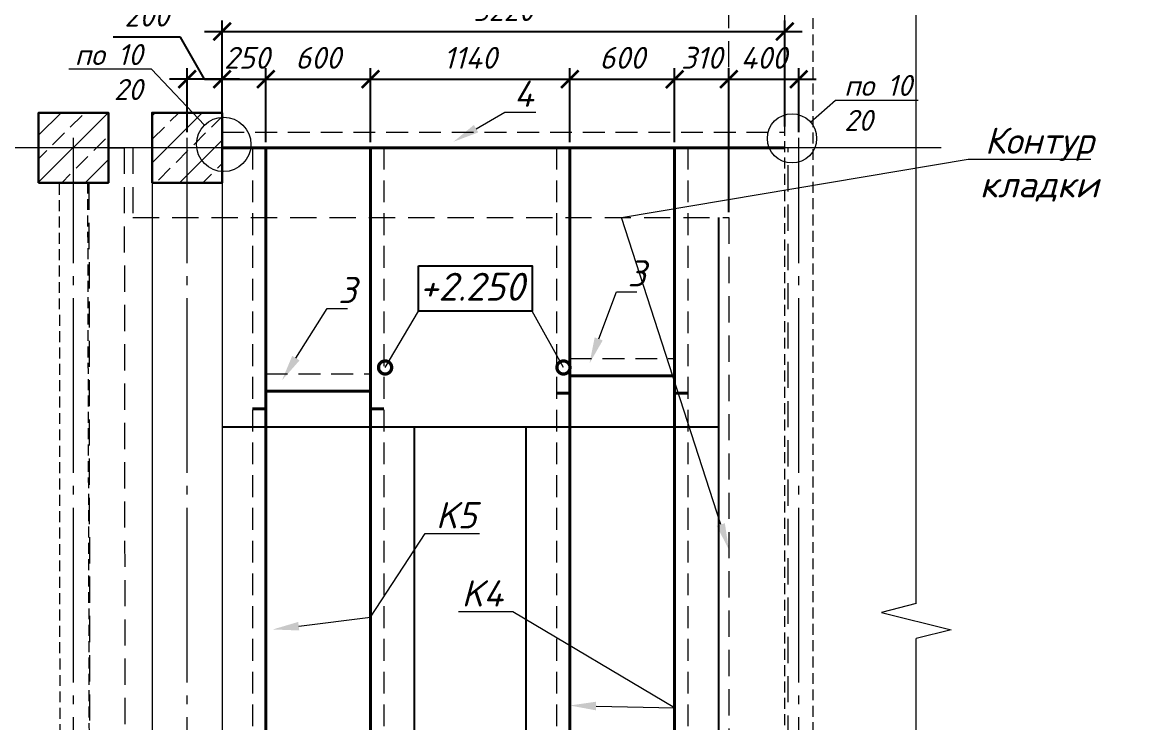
# Model space of a CAD drawing. Header units: millimetres. Extents: x -79646 to 95064, y -231229 to -58107.
# Drawn here: x -62270 to -55811, y -189466 to -185459 of the extents above; entities that cross this region are included whole.
import ezdxf
from ezdxf import colors
from ezdxf.entities.mleader import LeaderData, LeaderLine
from ezdxf.enums import TextEntityAlignment as Align
from ezdxf.math import Vec2, Vec3

# ---------------------------------------------------------------- set-up
doc = ezdxf.new("R2010")
doc.units = ezdxf.units.MM
doc.header["$PDMODE"] = 3
for name, pattern in [('CENTERX2', [4, 2.5, -0.5, 0.5, -0.5]), ('DASHED2', [0.375, 0.25, -0.125]), ('GOST2.303 5', [24, 20, -1.5, 1, -1.5]), ('HIDDEN', [0.375, 0.25, -0.125]), ('HIDDEN2', [0.1875, 0.125, -0.0625])]:
    doc.linetypes.add(name, pattern=pattern)
doc.layers.get('0').update_dxf_attribs({"lineweight": 5})
doc.layers.get('Defpoints').update_dxf_attribs({"lineweight": 0})
for name, color, linetype, lineweight in [('!!!Металл', 7, 'Continuous', 15), ('#Dimensions', 7, 'Continuous', 9), ('#Бетон вид', 22, 'Continuous', 18), ('#Бетон разрез', 22, 'Continuous', 30), ('#Выноски', 7, 'Continuous', 15), ('#Оси', 7, 'Continuous', 9), ('#разм', 7, 'Continuous', 9), ('k_ Осевая', 8, 'CENTERX2', 9), ('Линия пунктир', 190, 'HIDDEN2', 9)]:
    doc.layers.add(name, color=color, linetype=linetype, lineweight=lineweight)
doc.layers.add('#Hatch', color=252, linetype='Continuous', lineweight=5, true_color=0x696969)
doc.layers.add('NoPrint', color=18, linetype='Continuous', plot=False)
doc.layers.add('Текст', color=7, linetype='Continuous')
doc.styles.add('ESKDW', font='eskdw.shx', dxfattribs={"oblique": 15})
doc.styles.add('STEP PR', font='isocpeui.ttf')
doc.dimstyles.new('SPDS', dxfattribs={"dimscale": 50, "dimtxt": 2.5, "dimasz": 2, "dimexe": 1.25, "dimexo": 0.625, "dimtad": 1, "dimdec": 0, "dimrnd": 0.001, "dimtxsty": 'ESKDW', "dimblk": 'ARCHTICK', "dimcen": 2.5, "dimdle": 2, "dimclrd": 256, "dimclre": 256, "dimclrt": 7, "dimadec": 0, "dimazin": 2, "dimtfac": 0.75, "dimtdec": 0, "dimtmove": 1, "dimatfit": 3, "dimfxl": 1, "dimtolj": 1, "dimarcsym": 1})

# ---------------------------------------------------------------- blocks, each defined once
blk = doc.blocks.new('*U234')
at = {"color": 0, "linetype": 'ByBlock', "lineweight": -2}
for p, q in [((23.588, 0), (23.9, 1.25)), ((23.9, 1.25), (24.525, -1.25)), ((23.588, 0), (0, 0)), ((24.525, -1.25), (24.838, 0)), ((48.426, 0), (24.838, 0))]:
    blk.add_line(p, q, dxfattribs=at)
blk = doc.blocks.new('_DotSmall')
at = {"color": 0, "linetype": 'ByBlock', "const_width": 0.5}
blk.add_lwpolyline([(-0.0625, 0, 1), (0.0625, 0, 1)], format="xyb", close=True, dxfattribs=at)
blk = doc.blocks.new('_ArchTick')
at = {"color": 0, "linetype": 'ByBlock', "const_width": 0.15}
blk.add_lwpolyline([(-0.5, -0.5), (0.5, 0.5)], dxfattribs=at)
blk = doc.blocks.new('*D228')
at = {"layer": '#Dimensions', "lineweight": -2, "transparency": 16777216}
for p, q in [((-61228.9, -185783.3), (-60778.9, -185783.3)), ((-61128.9, -186144.4), (-61128.9, -185720.8)), ((-60878.9, -186144.4), (-60878.9, -185720.8))]:
    blk.add_line(p, q, dxfattribs=at)
at = {"layer": 'Defpoints', "color": 0, "lineweight": 0, "transparency": 16777216}
for p in [(-60878.9, -185783.3), (-61128.9, -186175.6), (-60878.9, -186175.6)]:
    blk.add_point(p, dxfattribs=at)
at = {"layer": '#Dimensions', "lineweight": -2, "transparency": 16777216, "xscale": 100, "yscale": 100, "zscale": 100, "rotation": 180}
blk.add_blockref('_ArchTick', (-61128.9, -185783.3), dxfattribs=at)
at = {"layer": '#Dimensions', "lineweight": -2, "transparency": 16777216, "xscale": 100, "yscale": 100, "zscale": 100}
blk.add_blockref('_ArchTick', (-60878.9, -185783.3), dxfattribs=at)
at = {"layer": '#Dimensions', "transparency": 16777216, "insert": (-60986.7, -185660.8), "char_height": 125, "attachment_point": 5, "style": 'STEP PR'}
blk.add_mtext('\\A1;250', dxfattribs=at)
blk = doc.blocks.new('*D229')
at = {"layer": '#Dimensions', "lineweight": -2, "transparency": 16777216}
for p, q in [((-60978.9, -185783.3), (-60178.9, -185783.3)), ((-60878.9, -186144.4), (-60878.9, -185720.8)), ((-60278.9, -186144.4), (-60278.9, -185720.8))]:
    blk.add_line(p, q, dxfattribs=at)
at = {"layer": 'Defpoints', "color": 0, "lineweight": 0, "transparency": 16777216}
for p in [(-60278.9, -185783.3), (-60878.9, -186175.6), (-60278.9, -186175.6)]:
    blk.add_point(p, dxfattribs=at)
at = {"layer": '#Dimensions', "lineweight": -2, "transparency": 16777216, "xscale": 100, "yscale": 100, "zscale": 100, "rotation": 180}
blk.add_blockref('_ArchTick', (-60878.9, -185783.3), dxfattribs=at)
at = {"layer": '#Dimensions', "lineweight": -2, "transparency": 16777216, "xscale": 100, "yscale": 100, "zscale": 100}
blk.add_blockref('_ArchTick', (-60278.9, -185783.3), dxfattribs=at)
at = {"layer": '#Dimensions', "transparency": 16777216, "insert": (-60578.9, -185660.8), "char_height": 125, "attachment_point": 5, "style": 'STEP PR'}
blk.add_mtext('\\A1;600', dxfattribs=at)
blk = doc.blocks.new('*D230')
at = {"layer": '#Dimensions', "lineweight": -2, "transparency": 16777216}
for p, q in [((-60378.9, -185783.3), (-59038.9, -185783.3)), ((-60278.9, -186144.4), (-60278.9, -185720.8)), ((-59138.9, -186144.4), (-59138.9, -185720.8))]:
    blk.add_line(p, q, dxfattribs=at)
at = {"layer": 'Defpoints', "color": 0, "lineweight": 0, "transparency": 16777216}
for p in [(-59138.9, -185783.3), (-60278.9, -186175.6), (-59138.9, -186175.6)]:
    blk.add_point(p, dxfattribs=at)
at = {"layer": '#Dimensions', "lineweight": -2, "transparency": 16777216, "xscale": 100, "yscale": 100, "zscale": 100, "rotation": 180}
blk.add_blockref('_ArchTick', (-60278.9, -185783.3), dxfattribs=at)
at = {"layer": '#Dimensions', "lineweight": -2, "transparency": 16777216, "xscale": 100, "yscale": 100, "zscale": 100}
blk.add_blockref('_ArchTick', (-59138.9, -185783.3), dxfattribs=at)
at = {"layer": '#Dimensions', "transparency": 16777216, "insert": (-59708.9, -185660.8), "char_height": 125, "attachment_point": 5, "style": 'STEP PR'}
blk.add_mtext('\\A1;1140', dxfattribs=at)
blk = doc.blocks.new('*D231')
at = {"layer": '#Dimensions', "lineweight": -2, "transparency": 16777216}
for p, q in [((-59238.9, -185783.3), (-58438.9, -185783.3)), ((-59138.9, -186144.4), (-59138.9, -185720.8)), ((-58538.9, -186144.4), (-58538.9, -185720.8))]:
    blk.add_line(p, q, dxfattribs=at)
at = {"layer": 'Defpoints', "color": 0, "lineweight": 0, "transparency": 16777216}
for p in [(-58538.9, -185783.3), (-59138.9, -186175.6), (-58538.9, -186175.6)]:
    blk.add_point(p, dxfattribs=at)
at = {"layer": '#Dimensions', "lineweight": -2, "transparency": 16777216, "xscale": 100, "yscale": 100, "zscale": 100, "rotation": 180}
blk.add_blockref('_ArchTick', (-59138.9, -185783.3), dxfattribs=at)
at = {"layer": '#Dimensions', "lineweight": -2, "transparency": 16777216, "xscale": 100, "yscale": 100, "zscale": 100}
blk.add_blockref('_ArchTick', (-58538.9, -185783.3), dxfattribs=at)
at = {"layer": '#Dimensions', "transparency": 16777216, "insert": (-58838.9, -185660.8), "char_height": 125, "attachment_point": 5, "style": 'STEP PR'}
blk.add_mtext('\\A1;600', dxfattribs=at)
blk = doc.blocks.new('*D232')
at = {"layer": '#Dimensions', "lineweight": -2, "transparency": 16777216}
for p, q in [((-58638.9, -185783.3), (-58128.9, -185783.3)), ((-58538.9, -186144.4), (-58538.9, -185720.8)), ((-58228.9, -186544.4), (-58228.9, -185720.8))]:
    blk.add_line(p, q, dxfattribs=at)
at = {"layer": 'Defpoints', "color": 0, "lineweight": 0, "transparency": 16777216}
for p in [(-58228.9, -185783.3), (-58538.9, -186175.6), (-58228.9, -186575.6)]:
    blk.add_point(p, dxfattribs=at)
at = {"layer": '#Dimensions', "lineweight": -2, "transparency": 16777216, "xscale": 100, "yscale": 100, "zscale": 100, "rotation": 180}
blk.add_blockref('_ArchTick', (-58538.9, -185783.3), dxfattribs=at)
at = {"layer": '#Dimensions', "lineweight": -2, "transparency": 16777216, "xscale": 100, "yscale": 100, "zscale": 100}
blk.add_blockref('_ArchTick', (-58228.9, -185783.3), dxfattribs=at)
at = {"layer": '#Dimensions', "transparency": 16777216, "insert": (-58383.9, -185660.8), "char_height": 125, "attachment_point": 5, "style": 'STEP PR'}
blk.add_mtext('\\A1;310', dxfattribs=at)
blk = doc.blocks.new('*D233')
at = {"layer": '#Dimensions', "lineweight": -2, "transparency": 16777216}
for p, q in [((-58328.9, -185783.3), (-57728.9, -185783.3)), ((-58228.9, -186544.4), (-58228.9, -185720.8)), ((-57828.9, -186087.3), (-57828.9, -185720.8))]:
    blk.add_line(p, q, dxfattribs=at)
at = {"layer": 'Defpoints', "color": 0, "lineweight": 0, "transparency": 16777216}
for p in [(-57828.9, -185783.3), (-57828.9, -186118.6), (-58228.9, -186575.6)]:
    blk.add_point(p, dxfattribs=at)
at = {"layer": '#Dimensions', "lineweight": -2, "transparency": 16777216, "xscale": 100, "yscale": 100, "zscale": 100, "rotation": 180}
blk.add_blockref('_ArchTick', (-58228.9, -185783.3), dxfattribs=at)
at = {"layer": '#Dimensions', "lineweight": -2, "transparency": 16777216, "xscale": 100, "yscale": 100, "zscale": 100}
blk.add_blockref('_ArchTick', (-57828.9, -185783.3), dxfattribs=at)
at = {"layer": '#Dimensions', "transparency": 16777216, "insert": (-58028.9, -185660.8), "char_height": 125, "attachment_point": 5, "style": 'STEP PR'}
blk.add_mtext('\\A1;400', dxfattribs=at)
blk = doc.blocks.new('*D238')
at = {"layer": '#Dimensions', "lineweight": -2, "transparency": 16777216}
for p, q in [((-61128.9, -185944.4), (-61128.9, -185447.6)), ((-57908.9, -186054.4), (-57908.9, -185447.6)), ((-61228.9, -185510.1), (-57808.9, -185510.1))]:
    blk.add_line(p, q, dxfattribs=at)
at = {"layer": 'Defpoints', "color": 0, "lineweight": 0, "transparency": 16777216}
for p in [(-57908.9, -185510.1), (-61128.9, -185975.6), (-57908.9, -186085.6)]:
    blk.add_point(p, dxfattribs=at)
at = {"layer": '#Dimensions', "lineweight": -2, "transparency": 16777216, "xscale": 100, "yscale": 100, "zscale": 100, "rotation": 180}
blk.add_blockref('_ArchTick', (-61128.9, -185510.1), dxfattribs=at)
at = {"layer": '#Dimensions', "lineweight": -2, "transparency": 16777216, "xscale": 100, "yscale": 100, "zscale": 100}
blk.add_blockref('_ArchTick', (-57908.9, -185510.1), dxfattribs=at)
at = {"layer": '#Dimensions', "transparency": 16777216, "insert": (-59518.9, -185387.6), "char_height": 125, "attachment_point": 5, "style": 'STEP PR'}
blk.add_mtext('\\A1;3220', dxfattribs=at)
blk = doc.blocks.new('_None')
blk = doc.blocks.new('*D842')
at = {"layer": '#Dimensions', "lineweight": -2, "transparency": 16777216}
for p, q in [((-61367.2, -185541.8), (-61752.7, -185541.8)), ((-61228.9, -185783.3), (-61367.2, -185541.8)), ((-61028.9, -185783.3), (-61428.9, -185783.3)), ((-61328.9, -186087.3), (-61328.9, -185720.8)), ((-61128.9, -185944.4), (-61128.9, -185720.8))]:
    blk.add_line(p, q, dxfattribs=at)
at = {"layer": 'Defpoints', "color": 0, "lineweight": 0, "transparency": 16777216}
for p in [(-61328.9, -185783.3), (-61128.9, -185975.6), (-61328.9, -186118.6)]:
    blk.add_point(p, dxfattribs=at)
at = {"layer": '#Dimensions', "lineweight": -2, "transparency": 16777216, "xscale": 100, "yscale": 100, "zscale": 100, "rotation": 180}
blk.add_blockref('_ArchTick', (-61328.9, -185783.3), dxfattribs=at)
at = {"layer": '#Dimensions', "lineweight": -2, "transparency": 16777216, "xscale": 100, "yscale": 100, "zscale": 100}
blk.add_blockref('_ArchTick', (-61128.9, -185783.3), dxfattribs=at)
at = {"layer": '#Dimensions', "transparency": 16777216, "insert": (-61560, -185419.3), "char_height": 125, "attachment_point": 5, "style": 'STEP PR'}
blk.add_mtext('\\A1;200', dxfattribs=at)

msp = doc.modelspace()

# ---------------------------------------------------------------- hatches: boundary and pattern name
at = {"layer": '#Hatch'}
h = msp.add_hatch(dxfattribs=at)
h.set_pattern_fill('ANSI33', color=256, scale=30, style=0)
h.set_pattern_definition([(45, (-128893.03, -53575.92), (-134.70384, 134.70384), []), (45, (-128758.33, -53575.92), (-134.70384, 134.70384), [95.25, -47.625])])
h.paths.add_polyline_path([(-49852.48817, -186378.11106), (-50012.48817, -186378.11106), (-50009.22277, -189766.79113), (-49852.48817, -189767.15354)])
h.paths.add_polyline_path([(-49852.48817, -189767.15354), (-50009.22277, -189766.79113), (-50008.21918, -190808.27596), (-49852.48817, -190808.1259)])
h.paths.add_polyline_path([(-49852.48817, -191828.11106), (-50007.23629, -191828.27501), (-50007.0919, -191978.11106), (-49852.48817, -191978.11106)])
h.paths.add_polyline_path([(-45702.48817, -189978.11106), (-45862.48817, -189978.11106), (-45862.48817, -191978.11106), (-45702.48817, -191978.11106)])
h.paths.add_polyline_path([(-45702.48817, -188448.99571), (-45862.48817, -188580.27086), (-45862.48817, -189578.11106), (-45702.48817, -189578.11106)])
h.paths.add_polyline_path([(-45702.48817, -186176.74947), (-45862.48817, -186176.3795), (-45862.48817, -188580.27086), (-45702.48817, -188448.99571)])
h.paths.add_polyline_path([(-62310.57482, -172610.20078), (-61987.05209, -172610.20078), (-61987.05209, -172250.20078), (-62310.57482, -172250.20078)], flags=9)
h.paths.add_polyline_path([(-63060.23617, -175296.31412), (-62761.03163, -175296.31412), (-62761.03163, -174936.31412), (-63060.23617, -174936.31412)], flags=9)
h.paths.add_polyline_path([(-63116.56913, -177271.29851), (-62683.0464, -177271.29851), (-62683.0464, -176971.29851), (-63116.56913, -176971.29851)], flags=9)
h.paths.add_polyline_path([(-64612.9471, -172676.17789), (-64289.53801, -172676.17789), (-64289.53801, -172316.17789), (-64612.9471, -172316.17789)], flags=9)
h.paths.add_polyline_path([(-59803.09017, -193472.71494), (-59369.56745, -193472.71494), (-59369.56745, -193172.71494), (-59803.09017, -193172.71494)], flags=9)
h.paths.add_polyline_path([(-48309.10991, -172645.97606), (-47985.58719, -172645.97606), (-47985.58719, -172285.97606), (-48309.10991, -172285.97606)], flags=9)
h.paths.add_polyline_path([(-49230.20197, -177271.29851), (-48796.67924, -177271.29851), (-48796.67924, -176971.29851), (-49230.20197, -176971.29851)], flags=9)
h.paths.add_polyline_path([(-50481.66116, -172831.418), (-50158.25207, -172831.418), (-50158.25207, -172471.418), (-50481.66116, -172471.418)], flags=9)
h.paths.add_polyline_path([(-39222.19434, -175677.76687), (-38788.67161, -175677.76687), (-38788.67161, -175377.76687), (-39222.19434, -175377.76687)], flags=9)
h.paths.add_polyline_path([(-61835.66593, -193472.71494), (-61492.7682, -193472.71494), (-61492.7682, -193172.71494), (-61835.66593, -193172.71494)], flags=9)
h.paths.add_polyline_path([(-49789.25901, -193484.3199), (-49446.36128, -193484.3199), (-49446.36128, -193184.3199), (-49789.25901, -193184.3199)], flags=9)
h.paths.add_polyline_path([(-47756.68325, -193484.3199), (-47323.16052, -193484.3199), (-47323.16052, -193184.3199), (-47756.68325, -193184.3199)], flags=9)
h.paths.add_polyline_path([(-50915.82467, -188189.80578), (-50915.82467, -187756.28305), (-51215.82467, -187756.28305), (-51215.82467, -188189.80578)], flags=9)
h.paths.add_polyline_path([(-50907.50054, -191196.4235), (-50907.50054, -190750.02199), (-51207.50054, -190750.02199), (-51207.50054, -191196.4235)], flags=9)
h.paths.add_polyline_path([(-51177.59874, -189392.70366), (-51177.59874, -188959.18094), (-51477.59874, -188959.18094), (-51477.59874, -189392.70366)], flags=9)
h.paths.add_polyline_path([(-60124.91783, -193754.41743), (-59704.46328, -193754.41743), (-59704.46328, -193454.41743), (-60124.91783, -193454.41743)], flags=9)
h.paths.add_polyline_path([(-48078.5109, -193746.78595), (-47658.05636, -193746.78595), (-47658.05636, -193446.78595), (-48078.5109, -193446.78595)], flags=9)
h.paths.add_polyline_path([(-63197.76181, -189393.58944), (-63197.76181, -188960.06671), (-63497.76181, -188960.06671), (-63497.76181, -189393.58944)], flags=9)
h.paths.add_polyline_path([(-62851.65227, -188190.70118), (-62851.65227, -187757.17846), (-63151.65227, -187757.17846), (-63151.65227, -188190.70118)], flags=9)
h.paths.add_polyline_path([(-62851.65227, -191197.14058), (-62851.65227, -190750.73906), (-63151.65227, -190750.73906), (-63151.65227, -191197.14058)], flags=9)
h.paths.add_polyline_path([(-59958.51393, -188322.90716), (-59634.99121, -188322.90716), (-59634.99121, -187962.90716), (-59958.51393, -187962.90716)], flags=9)
h.paths.add_polyline_path([(-59788.67043, -188770.93699), (-59489.46588, -188770.93699), (-59489.46588, -188410.93699), (-59788.67043, -188410.93699)], flags=9)
h.paths.add_polyline_path([(-59028.35772, -191411.01443), (-58704.94863, -191411.01443), (-58704.94863, -191051.01443), (-59028.35772, -191051.01443)], flags=9)
h.paths.add_polyline_path([(-59531.92947, -185852.52712), (-59356.92947, -185852.52712), (-59356.92947, -185492.52712), (-59531.92947, -185492.52712)], flags=9)
h.paths.add_polyline_path([(-60741.0809, -174160.85041), (-60441.87635, -174160.85041), (-60441.87635, -173800.85041), (-60741.0809, -173800.85041)], flags=9)
h.paths.add_polyline_path([(-45726.94631, -174082.02098), (-45551.94631, -174082.02098), (-45551.94631, -173722.02098), (-45726.94631, -173722.02098)], flags=9)
h.paths.add_polyline_path([(-46979.25733, -174066.75703), (-46779.93915, -174066.75703), (-46779.93915, -173706.75703), (-46979.25733, -173706.75703)], flags=9)
h.paths.add_polyline_path([(-39504.81326, -174974.80239), (-39181.29053, -174974.80239), (-39181.29053, -174614.80239), (-39504.81326, -174614.80239)], flags=9)
h.paths.add_polyline_path([(-38424.19741, -174050.53536), (-38100.78832, -174050.53536), (-38100.78832, -173690.53536), (-38424.19741, -173690.53536)], flags=9)
h.paths.add_polyline_path([(-46914.77454, -174375.79646), (-46503.60029, -174375.79646), (-46503.60029, -174075.79646), (-46914.77454, -174075.79646)], flags=9)
h.paths.add_polyline_path([(-49251.47779, -174377.40631), (-48817.95506, -174377.40631), (-48817.95506, -174077.40631), (-49251.47779, -174077.40631)], flags=9)
h.paths.add_polyline_path([(-51831.04812, -174375.79646), (-51488.15039, -174375.79646), (-51488.15039, -174075.79646), (-51831.04812, -174075.79646)], flags=9)
h.paths.add_polyline_path([(-51344.77264, -174375.79646), (-51001.87491, -174375.79646), (-51001.87491, -174075.79646), (-51344.77264, -174075.79646)], flags=9)
h.paths.add_polyline_path([(-50643.27271, -174377.40631), (-50387.4015, -174377.40631), (-50387.4015, -174077.40631), (-50643.27271, -174077.40631)], flags=9)
h.paths.add_polyline_path([(-47641.60802, -172877.8822), (-47641.60802, -172470.30644), (-47941.60802, -172470.30644), (-47941.60802, -172877.8822)], flags=9)
h.paths.add_polyline_path([(-40711.68297, -175288.8437), (-40355.90646, -175288.8437), (-40355.90646, -174988.8437), (-40711.68297, -174988.8437)], flags=9)
h.paths.add_polyline_path([(-40179.77009, -175288.8437), (-39836.87237, -175288.8437), (-39836.87237, -174988.8437), (-40179.77009, -174988.8437)], flags=9)
h.paths.add_polyline_path([(-39520.88268, -175298.41491), (-39187.45465, -175298.41491), (-39187.45465, -174998.41491), (-39520.88268, -174998.41491)], flags=9)
h.paths.add_polyline_path([(-38906.04094, -173396.14402), (-38906.04094, -173053.24629), (-39206.04094, -173053.24629), (-39206.04094, -173396.14402)], flags=9)
h.paths.add_polyline_path([(-38887.02134, -172604.48902), (-38887.02134, -172352.21629), (-39187.02134, -172352.21629), (-39187.02134, -172604.48902)], flags=9)
h.paths.add_polyline_path([(-47912.10701, -188431.41225), (-47588.58428, -188431.41225), (-47588.58428, -188071.41225), (-47912.10701, -188071.41225)], flags=9)
h.paths.add_polyline_path([(-47742.26351, -188879.44207), (-47443.05896, -188879.44207), (-47443.05896, -188519.44207), (-47742.26351, -188519.44207)], flags=9)
h.paths.add_polyline_path([(-60520.59448, -187033.74112), (-60321.2763, -187033.74112), (-60321.2763, -186673.74112), (-60520.59448, -186673.74112)], flags=9)
h.paths.add_polyline_path([(-58864.56134, -186958.20633), (-58665.24316, -186958.20633), (-58665.24316, -186598.20633), (-58864.56134, -186598.20633)], flags=9)
h.paths.add_polyline_path([(-48474.18756, -187079.55476), (-48274.86938, -187079.55476), (-48274.86938, -186719.55476), (-48474.18756, -186719.55476)], flags=9)
h.paths.add_polyline_path([(-46818.15442, -187004.01997), (-46618.83624, -187004.01997), (-46618.83624, -186644.01997), (-46818.15442, -186644.01997)], flags=9)
h.paths.add_polyline_path([(-47514.44264, -186510.86031), (-47339.44264, -186510.86031), (-47339.44264, -186150.86031), (-47514.44264, -186150.86031)], flags=9)
h.paths.add_polyline_path([(-38816.6098, -175288.8437), (-38409.03404, -175288.8437), (-38409.03404, -174988.8437), (-38816.6098, -174988.8437)], flags=9)
h.paths.add_polyline_path([(-37621.59904, -175288.8437), (-37275.10283, -175288.8437), (-37275.10283, -174988.8437), (-37621.59904, -174988.8437)], flags=9)
h.paths.add_polyline_path([(-57331.67115, -192108.66588), (-57331.67115, -191808.47552), (-57528.13652, -191755.83278), (-57528.13652, -192056.02314)], flags=9)
h.paths.add_polyline_path([(-57333.52032, -191503.55217), (-57333.52032, -191203.36181), (-57533.68403, -191149.72811), (-57533.68403, -191449.91847)], flags=9)
h.paths.add_polyline_path([(-57331.67115, -190552.74633), (-57331.67115, -190221.30597), (-57528.13652, -190168.66324), (-57528.13652, -190500.1036)], flags=9)
h.paths.add_polyline_path([(-60349.92149, -185399.51239), (-60117.38361, -185399.51239), (-60117.38361, -185137.01239), (-60349.92149, -185137.01239)], flags=9)
h.paths.add_polyline_path([(-60349.92149, -193260.10177), (-60117.38361, -193260.10177), (-60117.38361, -192997.60177), (-60349.92149, -192997.60177)], flags=9)
h.paths.add_polyline_path([(-58598.52368, -185399.51239), (-58394.35701, -185399.51239), (-58394.35701, -185137.01239), (-58598.52368, -185137.01239)], flags=9)
h.paths.add_polyline_path([(-58598.52368, -193260.10177), (-58394.35701, -193260.10177), (-58394.35701, -192997.60177), (-58598.52368, -192997.60177)], flags=9)
h.paths.add_polyline_path([(-56627.79001, -191733.87731), (-56395.38471, -191733.87731), (-56395.38471, -191471.37731), (-56627.79001, -191471.37731)], flags=9)
h.paths.add_polyline_path([(-63977.79925, -191733.87731), (-63745.39394, -191733.87731), (-63745.39394, -191471.37731), (-63977.79925, -191471.37731)], flags=9)
h.paths.add_polyline_path([(-48303.51457, -185018.79339), (-48070.97669, -185018.79339), (-48070.97669, -184756.29339), (-48303.51457, -184756.29339)], flags=9)
h.paths.add_polyline_path([(-48303.51457, -193271.70672), (-48070.97669, -193271.70672), (-48070.97669, -193009.20672), (-48303.51457, -193009.20672)], flags=9)
h.paths.add_polyline_path([(-46552.11675, -185018.79339), (-46347.95009, -185018.79339), (-46347.95009, -184756.29339), (-46552.11675, -184756.29339)], flags=9)
h.paths.add_polyline_path([(-46552.11675, -193271.70672), (-46347.95009, -193271.70672), (-46347.95009, -193009.20672), (-46552.11675, -193009.20672)], flags=9)
h.paths.add_polyline_path([(-44581.38309, -191745.48226), (-44348.97778, -191745.48226), (-44348.97778, -191482.98226), (-44581.38309, -191482.98226)], flags=9)
h.paths.add_polyline_path([(-51931.39232, -191745.48226), (-51698.98702, -191745.48226), (-51698.98702, -191482.98226), (-51931.39232, -191482.98226)], flags=9)
h.paths.add_polyline_path([(-49246.17189, -185834.97516), (-48890.39537, -185834.97516), (-48890.39537, -185534.97516), (-49246.17189, -185534.97516)], flags=9)
h.paths.add_polyline_path([(-48714.25901, -185834.97516), (-48371.36128, -185834.97516), (-48371.36128, -185534.97516), (-48714.25901, -185534.97516)], flags=9)
h.paths.add_polyline_path([(-47878.7287, -185834.97516), (-47484.22113, -185834.97516), (-47484.22113, -185534.97516), (-47878.7287, -185534.97516)], flags=9)
h.paths.add_polyline_path([(-46974.25901, -185834.97516), (-46631.36128, -185834.97516), (-46631.36128, -185534.97516), (-46974.25901, -185534.97516)], flags=9)
h.paths.add_polyline_path([(-46316.08666, -185833.36531), (-45999.1359, -185833.36531), (-45999.1359, -185533.36531), (-46316.08666, -185533.36531)], flags=9)
h.paths.add_polyline_path([(-45367.87551, -187332.74141), (-45367.87551, -187015.79065), (-45667.87551, -187015.79065), (-45667.87551, -187332.74141)], flags=9)
h.paths.add_polyline_path([(-45012.76919, -188456.56926), (-43948.67828, -188456.56926), (-43948.67828, -187596.56926), (-45012.76919, -187596.56926)], flags=9)
h.paths.add_polyline_path([(-39367.64857, -171654.0946), (-38767.42369, -171654.0946), (-38767.42369, -171297.0856), (-39367.64857, -171297.0856)], flags=9)
h.paths.add_polyline_path([(-62997.02839, -169166.59925), (-62451.11385, -169166.59925), (-62451.11385, -168809.59026), (-62997.02839, -168809.59026)], flags=9)
h.paths.add_polyline_path([(-49086.15084, -169216.63377), (-48485.92595, -169216.63377), (-48485.92595, -168859.62478), (-49086.15084, -168859.62478)], flags=9)
h.paths.add_polyline_path([(-52123.23227, -178183.40649), (-51883.005, -178183.40649), (-51883.005, -177920.90649), (-52123.23227, -177920.90649)], flags=9)
h.paths.add_polyline_path([(-46123.29856, -178183.40649), (-45882.93871, -178183.40649), (-45882.93871, -177920.90649), (-46123.29856, -177920.90649)], flags=9)
h.paths.add_polyline_path([(-37364.2682, -176173.46235), (-37131.73032, -176173.46235), (-37131.73032, -175910.96235), (-37364.2682, -175910.96235)], flags=9)
h.paths.add_polyline_path([(-40868.74263, -176176.27959), (-40627.25589, -176176.27959), (-40627.25589, -175910.39891), (-40868.74263, -175910.39891)], flags=9)
h.paths.add_polyline_path([(-64050.06296, -189897.75611), (-63574.116, -189897.75611), (-63574.116, -189635.25611), (-64050.06296, -189635.25611)], flags=9)
h.paths.add_polyline_path([(-63932.2694, -186297.75611), (-63691.90956, -186297.75611), (-63691.90956, -186035.25611), (-63932.2694, -186035.25611)], flags=9)
h.paths.add_polyline_path([(-63932.20312, -192297.75611), (-63691.97584, -192297.75611), (-63691.97584, -192035.25611), (-63932.20312, -192035.25611)], flags=9)
h.paths.add_polyline_path([(-57945.16404, -194408.70018), (-57712.62616, -194408.70018), (-57712.62616, -194146.20018), (-57945.16404, -194146.20018)], flags=9)
h.paths.add_polyline_path([(-61449.63847, -194411.51741), (-61208.15173, -194411.51741), (-61208.15173, -194145.63673), (-61449.63847, -194145.63673)], flags=9)
h.paths.add_polyline_path([(-62089.99358, -194408.70018), (-61867.79661, -194408.70018), (-61867.79661, -194146.20018), (-62089.99358, -194146.20018)], flags=9)
h.paths.add_polyline_path([(-51941.89892, -189895.27866), (-51465.95195, -189895.27866), (-51465.95195, -189632.77866), (-51941.89892, -189632.77866)], flags=9)
h.paths.add_polyline_path([(-51824.10536, -186295.27866), (-51583.74551, -186295.27866), (-51583.74551, -186032.77866), (-51824.10536, -186032.77866)], flags=9)
h.paths.add_polyline_path([(-51824.03907, -192295.27866), (-51583.8118, -192295.27866), (-51583.8118, -192032.77866), (-51824.03907, -192032.77866)], flags=9)
h.paths.add_polyline_path([(-45898.75711, -194420.30513), (-45666.21923, -194420.30513), (-45666.21923, -194157.80513), (-45898.75711, -194157.80513)], flags=9)
h.paths.add_polyline_path([(-49403.23154, -194423.12236), (-49161.7448, -194423.12236), (-49161.7448, -194157.24168), (-49403.23154, -194157.24168)], flags=9)
h.paths.add_polyline_path([(-50043.58666, -194420.30513), (-49821.38969, -194420.30513), (-49821.38969, -194157.80513), (-50043.58666, -194157.80513)], flags=9)
h.paths.add_polyline_path([(-66009.59943, -178183.40649), (-65769.37216, -178183.40649), (-65769.37216, -177920.90649), (-66009.59943, -177920.90649)], flags=9)
h.paths.add_polyline_path([(-60009.66572, -178183.40649), (-59769.30587, -178183.40649), (-59769.30587, -177920.90649), (-60009.66572, -177920.90649)], flags=9)
h = msp.add_hatch(dxfattribs=at)
h.set_pattern_fill('ANSI33', color=256, scale=30, style=0)
h.set_pattern_definition([(45, (-126925.07, -48525.05), (-134.70384, 134.70384), []), (45, (-126790.37, -48525.05), (-134.70384, 134.70384), [95.25, -47.625])])
h.paths.add_polyline_path([(-61128.8951, -191975.63361), (-61128.8951, -192175.63361), (-58028.8951, -192175.63361), (-58028.8951, -191975.63361)])
h.paths.add_polyline_path([(-61128.8951, -192175.63361), (-61128.8951, -192375.63361), (-58028.8951, -192375.63361), (-58028.8951, -192175.63361)])
h.paths.add_polyline_path([(-58028.8951, -192375.63361), (-57628.8951, -192375.63361), (-57628.8951, -191975.63361), (-58028.8951, -191975.63361)])
h.paths.add_polyline_path([(-62178.8951, -192375.63361), (-61778.8951, -192375.63361), (-61778.8951, -191975.63361), (-62178.8951, -191975.63361)])
h.paths.add_polyline_path([(-61528.8951, -186375.63361), (-61128.8951, -186375.63361), (-61128.8951, -185975.63361), (-61528.8951, -185975.63361)])
h.paths.add_polyline_path([(-62178.8951, -186375.63361), (-61778.8951, -186375.63361), (-61778.8951, -185975.63361), (-62178.8951, -185975.63361)])
h.paths.add_polyline_path([(-58028.8951, -189975.63361), (-57628.8951, -189975.63361), (-57628.8951, -189575.63361), (-58028.8951, -189575.63361)])
h.paths.add_polyline_path([(-61528.8951, -192375.63361), (-61128.8951, -192375.63361), (-61128.8951, -191975.63361), (-61528.8951, -191975.63361)])

# ---------------------------------------------------------------- linework, layer by layer
at = {"layer": '!!!Металл', "linetype": 'HIDDEN', "lineweight": 9, "ltscale": 500}
for points in [[(-61126.8951, -186085.63361), (-57906.8951, -186085.63361)], [(-60954.8951, -186175.63361), (-60954.8951, -190981.79769)], [(-60202.8951, -186175.63361), (-60202.8951, -190981.79769)], [(-59214.8951, -186175.63361), (-59214.8951, -190683.20063)], [(-58462.8951, -186175.63361), (-58462.8951, -190484.21274)], [(-59138.8951, -187381.46953), (-58538.8951, -187381.46953)], [(-60878.8951, -187469.79769), (-60278.8951, -187469.79769)]]:
    msp.add_lwpolyline(points, dxfattribs=at)
at = {"layer": '!!!Металл', "lineweight": 40}
for points in [[(-61128.8951, -186175.63361), (-57908.8951, -186175.63361)], [(-60878.8951, -186175.63361), (-60878.8951, -190981.79769)], [(-60278.8951, -186175.63361), (-60278.8951, -190981.79769)], [(-59138.8951, -186175.63361), (-59138.8951, -190646.98166)], [(-58538.8951, -186175.63361), (-58538.8951, -190520.58064)], [(-59138.8951, -187481.46953), (-58538.8951, -187481.46953)], [(-60878.8951, -187569.79769), (-60278.8951, -187569.79769)], [(-59214.8951, -187581.46953), (-59138.8951, -187581.46953)], [(-58538.8951, -187581.46953), (-58462.8951, -187581.46953)], [(-60878.8951, -187669.79769), (-60954.8951, -187669.79769)], [(-60278.8951, -187669.79769), (-60202.8951, -187669.79769)]]:
    msp.add_lwpolyline(points, dxfattribs=at)
at = {"layer": '#Бетон вид', "linetype": 'DASHED2', "ltscale": 600}
msp.add_lwpolyline([(-58229.80707, -186165.21226), (-58229.80707, -185141.31847)], dxfattribs=at)
for points in [[(-61683.49883, -190805.63361), (-61883.49883, -190805.63361), (-61888.8951, -186375.63361), (-61778.8951, -186375.63361), (-61778.8951, -186175.63361), (-61688.8951, -186175.63361)], [(-57628.8951, -189975.63361), (-58028.8951, -189975.63361), (-58028.8951, -189575.63361), (-57888.8951, -189575.63361), (-57888.8951, -186175.63361), (-61128.8951, -186175.63361), (-61128.8951, -186375.63361), (-61528.8951, -186375.63361), (-61528.8951, -186175.63361), (-61638.8951, -186175.63361), (-61638.8951, -186575.63361), (-58228.8951, -186575.63361), (-58228.8951, -190375.63361), (-57628.8951, -190375.63361)]]:
    msp.add_lwpolyline(points, close=True, dxfattribs=at)
at = {"layer": '#Бетон вид'}
for points in [[(-61528.8951, -186375.63361), (-61528.8951, -191975.63361)], [(-61128.8951, -186375.63361), (-61128.8951, -191975.63361)]]:
    msp.add_lwpolyline(points, dxfattribs=at)
at = {"layer": '#Бетон разрез'}
for points in [[(-62178.8951, -186375.63361), (-61778.8951, -186375.63361), (-61778.8951, -185975.63361), (-62178.8951, -185975.63361)], [(-61528.8951, -186375.63361), (-61128.8951, -186375.63361), (-61128.8951, -185975.63361), (-61528.8951, -185975.63361)]]:
    msp.add_lwpolyline(points, close=True, dxfattribs=at)
at = {"layer": '#Выноски'}
for centre, radius in [((-61119.45623, -186156.29794), 155.91867), ((-57867.39757, -186122.06505), 140.94271)]:
    msp.add_circle(centre, radius, dxfattribs=at)
at = {"layer": '#Оси', "linetype": 'GOST2.303 5', "ltscale": 50}
for points in [[(-61978.8951, -194036.57768), (-61978.8951, -186118.57695)], [(-61328.8951, -194036.57768), (-61328.8951, -186118.57695)], [(-57828.8951, -194036.57768), (-57828.8951, -186118.57695)], [(-57012.88566, -186175.63361), (-63312.08948, -186175.63361), (-63562.08948, -186175.63361)], [(-57012.88566, -186175.63361), (-63312.08948, -186175.63361), (-63562.08948, -186175.63361)]]:
    msp.add_lwpolyline(points, dxfattribs=at)
at = {"color": 1}
msp.add_lwpolyline([(-61128.8951, -186175.63361), (-57908.8951, -186175.63361)], dxfattribs=at)
at = {"color": 4}
msp.add_lwpolyline([(-61128.8951, -186575.63361), (-61128.8951, -190775.63361)], dxfattribs=at)
at = {"layer": 'k_ Осевая', "ltscale": 500}
msp.add_lwpolyline([(-60788.8951, -186175.63361), (-63102.79118, -186175.63361)], dxfattribs=at)
at = {"layer": 'NoPrint', "color": 4}
for points in [[(-58288.8951, -186575.63361), (-58288.8951, -190388.87905)], [(-58288.8951, -187775.63361), (-61128.8951, -187775.63361)], [(-59388.8951, -190875.63361), (-59388.8951, -187775.65597), (-60028.8951, -187775.66684), (-60028.8951, -190875.63361)]]:
    msp.add_lwpolyline(points, dxfattribs=at)
at = {"layer": 'Линия пунктир', "ltscale": 500}
msp.add_lwpolyline([(-57748.8951, -185151.73981), (-57748.8951, -189575.63361), (-57908.8951, -189575.63361), (-57908.8951, -185151.73981)], dxfattribs=at)
msp.add_lwpolyline([(-62058.8951, -186375.63361), (-61898.8951, -186375.63361), (-61883.49883, -191975.63361), (-62053.49883, -191975.63361)], close=True, dxfattribs=at)
at = {"layer": 'Текст'}
msp.add_lwpolyline([(-60003.9482, -186851.45378), (-59355.22092, -186851.45378), (-59355.22092, -187111.45378), (-60003.9482, -187111.45378), (-60003.9482, -186851.45378)], dxfattribs=at)

# ---------------------------------------------------------------- block references
at = {"layer": '#разм', "xscale": -160, "yscale": 160, "zscale": 160, "rotation": 90}
msp.add_blockref('*U234', (-57155.96026, -185011.73981), dxfattribs=at)

# ---------------------------------------------------------------- texts
at = {"layer": 'Текст', "style": 'STEP PR'}
msp.add_text('+2.250', height=160, dxfattribs=at).set_placement((-59699.58456, -186971.45378), align=Align.MIDDLE_CENTER)

# ---------------------------------------------------------------- dimensions: what is measured, and where the dimension line sits
at = {"layer": '#Dimensions'}
for base, p1, p2, picture, middle in [((-57908.8951, -185510.0855), (-61128.8951, -185975.63361), (-57908.8951, -186085.63361), '*D238', (-59518.8951, -185387.5855)), ((-60278.8951, -185783.32209), (-60878.8951, -186175.63361), (-60278.8951, -186175.63361), '*D229', (-60578.8951, -185660.82209)), ((-59138.8951, -185783.32209), (-60278.8951, -186175.63361), (-59138.8951, -186175.63361), '*D230', (-59708.8951, -185660.82209)), ((-58538.8951, -185783.32209), (-59138.8951, -186175.63361), (-58538.8951, -186175.63361), '*D231', (-58838.8951, -185660.82209)), ((-57828.8951, -185783.32209), (-58228.8951, -186575.63361), (-57828.8951, -186118.57695), '*D233', (-58028.8951, -185660.82209))]:
    dim = msp.add_linear_dim(base=base, p1=p1, p2=p2, dimstyle='SPDS', override={"dimgap": 1.2, "dimrnd": 5, "dimtxsty": 'STEP PR', "dimblk1": 'ArchTick', "dimblk2": 'ArchTick', "dimsah": 1, "dimclrt": 256}, dxfattribs=at)
    dim.commit()
    dim.dimension.update_dxf_attribs({"geometry": picture, "text_midpoint": middle})
for base, p1, p2, picture, middle in [((-61328.8951, -185783.32209), (-61128.8951, -185975.63361), (-61328.8951, -186118.57695), '*D842', (-61427.18715, -185541.78355)), ((-60878.8951, -185783.32209), (-61128.8951, -186175.63361), (-60878.8951, -186175.63361), '*D228', (-60986.65372, -185783.32209)), ((-58228.8951, -185783.32209), (-58538.8951, -186175.63361), (-58228.8951, -186575.63361), '*D232', (-58383.8951, -185783.32209))]:
    dim = msp.add_linear_dim(base=base, p1=p1, p2=p2, dimstyle='SPDS', override={"dimgap": 1.2, "dimrnd": 5, "dimtxsty": 'STEP PR', "dimblk1": 'ArchTick', "dimblk2": 'ArchTick', "dimsah": 1, "dimclrt": 256}, dxfattribs=at)
    dim.commit()
    dim.dimension.update_dxf_attribs({"geometry": picture, "text_midpoint": middle, "dimtype": 160})

# ---------------------------------------------------------------- leaders
at = {"layer": '#Выноски'}
ml = msp.add_multileader_mtext('Standard', dxfattribs=at)
ml.set_content('\\A1;по 10\\P20', color=256, style='STEP PR')
ml.set_leader_properties(color=256, linetype='ByLayer', lineweight=-1)
ml.set_arrow_properties(name='NONE')
ml.build(insert=Vec2(0, 0))
ml.multileader.update_dxf_attribs({"text_left_attachment_type": 6, "text_right_attachment_type": 6, "dogleg_length": 0, "arrow_head_size": 120, "scale": 0.5})
ctx = ml.context
ctx.base_point, ctx.scale, ctx.char_height, ctx.arrow_head_size, ctx.landing_gap_size, ctx.plane_origin = Vec3(-62025.25008, -185726.22602, 0), 0.5, 120, 120, 50, Vec3(-56142.3539, -199619.72055, 0)
ctx.left_attachment, ctx.right_attachment, ctx.text_align_type = 6, 6, 2
notes = []
notes.append((ctx, [(1, (1, 1, 0), (-61533.61371, -185726.22602, 0), (-1, 0), 0, [(0, [(-61229.96259, -186046.3026, 0)], 0, [])])]))
ctx.mtext.insert, ctx.mtext.rotation, ctx.mtext.alignment, ctx.mtext.flow_direction = Vec3(-61583.61371, -185582.22602, 0), 6.2831853072, 3, 5
ml = msp.add_multileader_mtext('Standard', dxfattribs=at)
ml.set_content('\\A1;по 10\\P20', color=256, style='STEP PR')
ml.set_leader_properties(color=256, linetype='ByLayer', lineweight=-1)
ml.set_arrow_properties(name='NONE')
ml.build(insert=Vec2(0, 0))
ml.multileader.update_dxf_attribs({"text_left_attachment_type": 6, "text_right_attachment_type": 6, "dogleg_length": 0, "arrow_head_size": 120, "scale": 0.5})
ctx = ml.context
ctx.base_point, ctx.scale, ctx.char_height, ctx.arrow_head_size, ctx.landing_gap_size, ctx.plane_origin = Vec3(-57619.21438, -185902.92527, 0), 0.5, 120, 120, 50, Vec3(-52890.29523, -199585.48765, 0)
ctx.left_attachment, ctx.right_attachment = 6, 6
notes.append((ctx, [(0, (1, 1, 0), (-57619.21438, -185902.92527, 0), (1, 0), 0, [(0, [(-57760.95817, -186029.67726, 0)], 0, [])])]))
ctx.mtext.insert, ctx.mtext.rotation, ctx.mtext.flow_direction = Vec3(-57569.21438, -185758.92527, 0), 6.2831853072, 5
ml = msp.add_multileader_mtext('Standard', dxfattribs=at)
ml.set_content('\\A1;4', color=256, style='STEP PR')
ml.set_leader_properties(color=256, linetype='ByLayer', lineweight=-1)
ml.build(insert=Vec2(0, 0))
ml.multileader.update_dxf_attribs({"text_left_attachment_type": 6, "text_right_attachment_type": 6, "dogleg_length": 0, "arrow_head_size": 150, "scale": 0.5})
ctx = ml.context
ctx.base_point, ctx.scale, ctx.char_height, ctx.arrow_head_size, ctx.landing_gap_size, ctx.plane_origin = Vec3(-59511.36128, -185971.35559), 0.5, 150, 150, 62.5, Vec3(-31249.03089, -209591.09961)
ctx.left_attachment, ctx.right_attachment, ctx.text_align_type = 6, 6, 1
notes.append((ctx, [(0, (1, 1, 0), (-59511.36128, -185971.35559), (1, 0), 0, [(1, [(-59805.02442, -186141.76585)], 0, [])])]))
ctx.mtext.insert, ctx.mtext.rotation, ctx.mtext.alignment, ctx.mtext.flow_direction = Vec3(-59402.55447, -185791.35559), 6.2831853072, 2, 5
ml = msp.add_multileader_mtext('Standard', dxfattribs=at)
ml.set_content('\\A1;Контур\\Pкладки', color=256, style='STEP PR')
ml.set_leader_properties(color=256, linetype='ByLayer', lineweight=-1)
ml.build(insert=Vec2(0, 0))
ml.multileader.update_dxf_attribs({"text_left_attachment_type": 6, "text_right_attachment_type": 6, "dogleg_length": 0, "arrow_head_size": 150, "scale": 0.5})
ctx = ml.context
ctx.base_point, ctx.scale, ctx.char_height, ctx.arrow_head_size, ctx.landing_gap_size, ctx.plane_origin = Vec3(-56858.50565, -186240.19116), 0.5, 150, 150, 62.5, Vec3(-28435.12774, -210738.21677)
ctx.left_attachment, ctx.right_attachment, ctx.text_align_type = 6, 6, 1
notes.append((ctx, [(0, (1, 1, 0), (-56858.50565, -186240.19116), (1, 0), 0, [(0, [(-58228.8951, -188475.63361), (-58843.00898, -186575.63361)], 0, [])])]))
ctx.mtext.insert, ctx.mtext.rotation, ctx.mtext.width, ctx.mtext.defined_height, ctx.mtext.alignment, ctx.mtext.flow_direction = Vec3(-56452.71019, -186060.19116), 6.2831853072, 1264.6481817, 1772.55507, 2, 5
ml = msp.add_multileader_mtext('Standard', dxfattribs=at)
ml.set_content('\\A1;3', color=256, style='STEP PR')
ml.set_leader_properties(color=256, linetype='ByLayer', lineweight=-1)
ml.build(insert=Vec2(0, 0))
ml.multileader.update_dxf_attribs({"text_left_attachment_type": 6, "text_right_attachment_type": 6, "dogleg_length": 0, "arrow_head_size": 150, "scale": 0.5})
ctx = ml.context
ctx.base_point, ctx.scale, ctx.char_height, ctx.arrow_head_size, ctx.landing_gap_size, ctx.plane_origin = Vec3(-58871.72043, -186999.83383), 0.5, 150, 150, 62.5, Vec3(-30485.95326, -210839.74782)
ctx.left_attachment, ctx.right_attachment, ctx.text_align_type = 6, 6, 1
notes.append((ctx, [(0, (1, 1, 0), (-58871.72043, -186999.83383), (1, 0), 0, [(1, [(-59026.43218, -187410.31623)], 0, [])])]))
ctx.mtext.insert, ctx.mtext.rotation, ctx.mtext.width, ctx.mtext.alignment, ctx.mtext.flow_direction = Vec3(-58756.03861, -186819.83383), 6.2831853072, 106.4772727, 2, 5
ml = msp.add_multileader_mtext('Standard', dxfattribs=at)
ml.set_content('\\A1;3', color=256, style='STEP PR')
ml.set_leader_properties(color=256, linetype='ByLayer', lineweight=-1)
ml.build(insert=Vec2(0, 0))
ml.multileader.update_dxf_attribs({"text_left_attachment_type": 6, "text_right_attachment_type": 6, "dogleg_length": 0, "arrow_head_size": 150, "scale": 0.5})
ctx = ml.context
ctx.base_point, ctx.scale, ctx.char_height, ctx.arrow_head_size, ctx.landing_gap_size, ctx.plane_origin = Vec3(-60527.75358, -187095.36862), 0.5, 150, 150, 62.5, Vec3(-32285.63495, -210942.93652)
ctx.left_attachment, ctx.right_attachment, ctx.text_align_type = 6, 6, 1
notes.append((ctx, [(0, (1, 1, 0), (-60527.75358, -187095.36862), (1, 0), 0, [(1, [(-60786.11387, -187507.28688)], 0, [])])]))
ctx.mtext.insert, ctx.mtext.rotation, ctx.mtext.width, ctx.mtext.alignment, ctx.mtext.flow_direction = Vec3(-60412.07176, -186915.36862), 6.2831853072, 106.4772727, 2, 5
ml = msp.add_multileader_mtext('Standard', dxfattribs=at)
ml.set_content('\\A1; ', color=256, style='STEP PR')
ml.set_leader_properties(color=256, linetype='ByLayer', lineweight=-1)
ml.set_arrow_properties(name='DOTSMALL')
ml.build(insert=Vec2(0, 0))
ml.multileader.update_dxf_attribs({"text_left_attachment_type": 6, "text_right_attachment_type": 6, "dogleg_length": 0, "arrow_head_size": 150, "scale": 0.5})
ctx = ml.context
ctx.base_point, ctx.scale, ctx.char_height, ctx.arrow_head_size, ctx.landing_gap_size, ctx.plane_origin = Vec3(-60003.9482, -187111.45378), 0.5, 150, 150, 62.5, Vec3(-31461.91303, -211280.38316)
ctx.left_attachment, ctx.right_attachment, ctx.text_align_type = 6, 6, 1
notes.append((ctx, [(0, (1, 1, 0), (-60003.9482, -187111.45378), (1, 0), 0, [(1, [(-60195.88962, -187433.75071)], 0, [])])]))
ctx.mtext.insert, ctx.mtext.rotation, ctx.mtext.width, ctx.mtext.defined_height, ctx.mtext.alignment, ctx.mtext.flow_direction = Vec3(-59894.85729, -186961.45378), 6.2831853072, 433.4004423, 145.23636, 2, 5
ml = msp.add_multileader_mtext('Standard', dxfattribs=at)
ml.set_content('\\A1; ', color=256, style='STEP PR')
ml.set_leader_properties(color=256, linetype='ByLayer', lineweight=-1)
ml.set_arrow_properties(name='DOTSMALL')
ml.build(insert=Vec2(0, 0))
ml.multileader.update_dxf_attribs({"text_left_attachment_type": 6, "text_right_attachment_type": 6, "dogleg_length": 0, "arrow_head_size": 150, "scale": 0.5})
ctx = ml.context
ctx.base_point, ctx.scale, ctx.char_height, ctx.arrow_head_size, ctx.landing_gap_size, ctx.plane_origin = Vec3(-59573.40274, -187111.45378), 0.5, 150, 150, 62.5, Vec3(-87841.67393, -211232.52007)
ctx.left_attachment, ctx.right_attachment, ctx.text_align_type = 6, 6, 1
notes.append((ctx, [(1, (1, 1, 0), (-59355.22092, -187111.45378), (-1, 0), 0, [(1, [(-59175.30602, -187433.75071)], 0, [])])]))
ctx.mtext.insert, ctx.mtext.defined_height, ctx.mtext.alignment, ctx.mtext.flow_direction = Vec3(-59464.31183, -186961.45378), 150, 2, 5
ml = msp.add_multileader_mtext('Standard', dxfattribs=at)
ml.set_content('\\A1;K5', color=256, style='STEP PR')
ml.set_leader_properties(color=256, linetype='ByLayer', lineweight=-1)
ml.build(insert=Vec2(0, 0))
ml.multileader.update_dxf_attribs({"text_left_attachment_type": 6, "text_right_attachment_type": 6, "dogleg_length": 0, "arrow_head_size": 150, "scale": 0.5})
ctx = ml.context
ctx.base_point, ctx.scale, ctx.char_height, ctx.arrow_head_size, ctx.landing_gap_size, ctx.plane_origin = Vec3(-59965.78666, -188384.53466), 0.5, 150, 150, 62.5, Vec3(-32522.73972, -212524.59477)
ctx.left_attachment, ctx.right_attachment, ctx.text_align_type = 6, 6, 1
notes.append((ctx, [(0, (1, 1, 0), (-59965.78666, -188384.53466), (1, 0), 0, [(1, [(-60838.8951, -188933.65616), (-60278.8951, -188863.47418)], 0, [])])]))
ctx.mtext.insert, ctx.mtext.rotation, ctx.mtext.alignment, ctx.mtext.flow_direction = Vec3(-59788.4003, -188204.53466), 6.2831853072, 2, 5
ml = msp.add_multileader_mtext('Standard', dxfattribs=at)
ml.set_content('\\A1;K4', color=256, style='STEP PR')
ml.set_leader_properties(color=256, linetype='ByLayer', lineweight=-1)
ml.build(insert=Vec2(0, 0))
ml.multileader.update_dxf_attribs({"text_left_attachment_type": 6, "text_right_attachment_type": 6, "dogleg_length": 0, "arrow_head_size": 150, "scale": 0.5})
ctx = ml.context
ctx.base_point, ctx.scale, ctx.char_height, ctx.arrow_head_size, ctx.landing_gap_size, ctx.plane_origin = Vec3(-59814.46588, -188832.56449), 0.5, 150, 150, 62.5, Vec3(-32377.2144, -212972.62459)
ctx.left_attachment, ctx.right_attachment, ctx.text_align_type = 6, 6, 1
notes.append((ctx, [(1, (1, 1, 0), (-59464.46588, -188832.56449), (-1, 0), 0, [(0, [(-59138.8951, -189368.86816), (-58538.8951, -189381.68598)], 0, [])])]))
ctx.mtext.insert, ctx.mtext.rotation, ctx.mtext.alignment, ctx.mtext.flow_direction = Vec3(-59639.46588, -188652.56449), 6.2831853072, 2, 5
for ctx, leaders in notes:
    for number, flags, end, landing, length, lines in leaders:
        leader = LeaderData()
        leader.index, (leader.has_last_leader_line, leader.has_dogleg_vector, leader.attachment_direction) = number, flags
        leader.last_leader_point, leader.dogleg_vector, leader.dogleg_length = Vec3(end), Vec3(landing), length
        for number, points, colour, breaks in lines:
            line = LeaderLine()
            line.index, line.vertices, line.color, line.breaks = number, Vec3.list(points), colors.encode_raw_color(colour), breaks
            leader.lines.append(line)
        ctx.leaders.append(leader)

doc.saveas('drawing.dxf')
